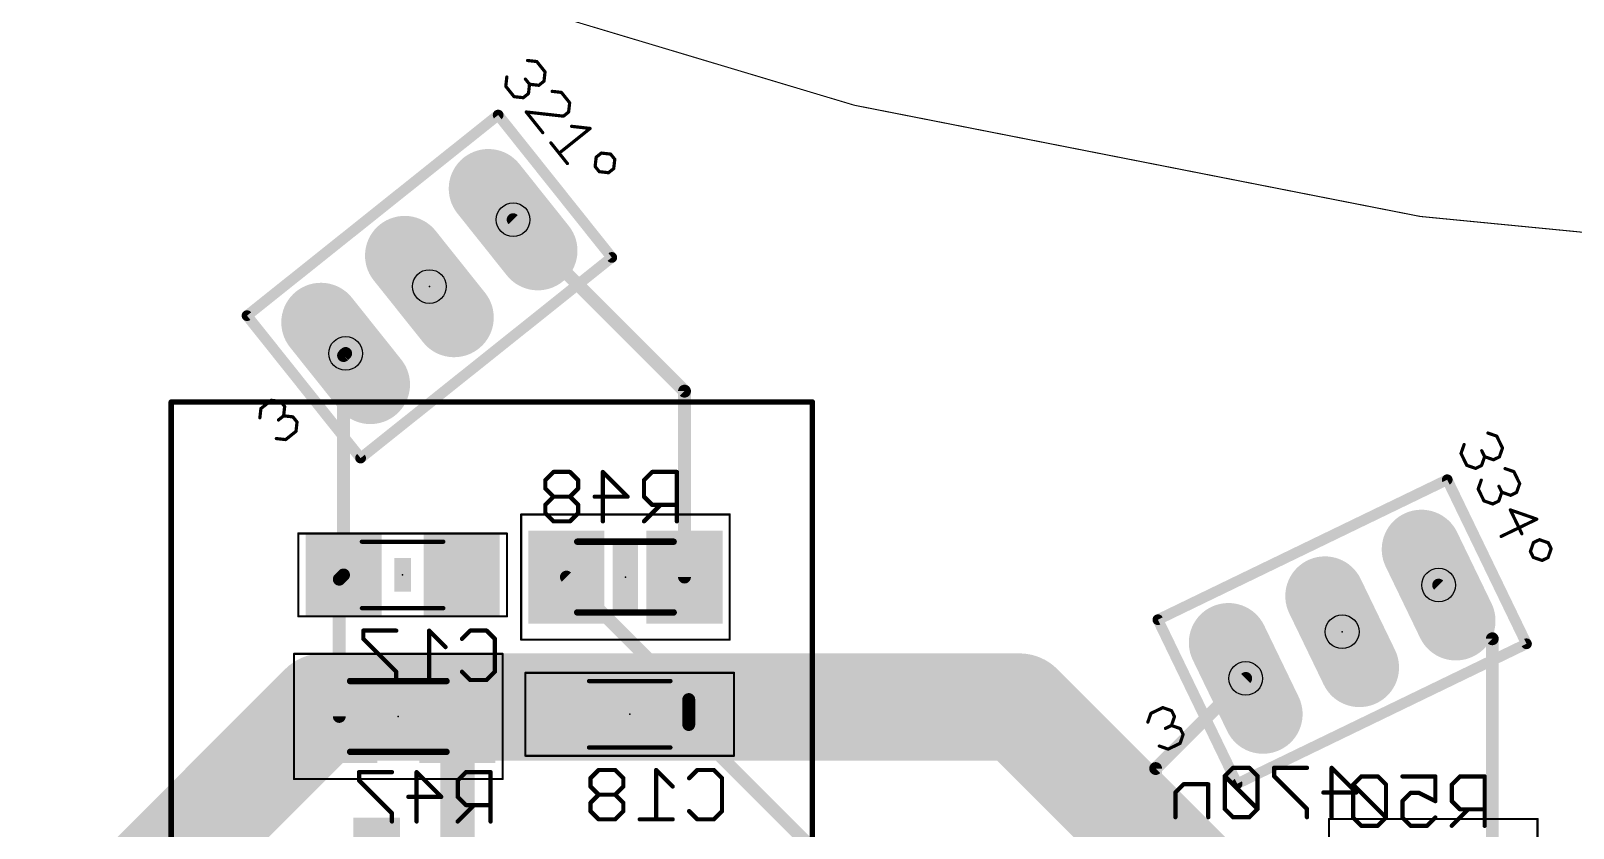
# Model space of a CAD drawing. Extents: x 4 to 288, y -28 to 191.
# Drawn here: x 83.24 to 119.81, y 142.54 to 161.44 of the extents above; entities that cross this region are included whole.
import ezdxf

# ---------------------------------------------------------------- set-up
doc = ezdxf.new("R2010")
doc.units = 0
doc.header["$MEASUREMENT"] = 0
doc.layers.get('0').update_dxf_attribs({"linetype": 'CONTINUOUS'})
for name, color, linetype in [('1', 22, 'CONTINUOUS'), ('16', 175, 'CONTINUOUS'), ('17', 82, 'CONTINUOUS'), ('18', 82, 'CONTINUOUS'), ('20', 7, 'CONTINUOUS'), ('21', 2, 'CONTINUOUS'), ('23', 7, 'CONTINUOUS'), ('24', 7, 'CONTINUOUS'), ('25', 2, 'CONTINUOUS'), ('26', 3, 'CONTINUOUS'), ('28', 253, 'CONTINUOUS'), ('29', 253, 'CONTINUOUS'), ('30', 253, 'CONTINUOUS'), ('32', 253, 'CONTINUOUS'), ('36', 253, 'CONTINUOUS'), ('40', 175, 'CONTINUOUS'), ('44', 253, 'CONTINUOUS'), ('52', 253, 'CONTINUOUS')]:
    doc.layers.add(name, color=color, linetype=linetype)

# ---------------------------------------------------------------- blocks, each defined once
blk = doc.blocks.new('LONGP100')
at = {"const_width": 1}
blk.add_lwpolyline([(-0.5, 0), (0.5, 0)], dxfattribs=at)
at = {"const_width": 0.5}
for points in [[(-0.5, 0.25, 1), (-0.5, -0.25)], [(0.5, -0.25, 1), (0.5, 0.25)]]:
    blk.add_lwpolyline(points, format="xyb", dxfattribs=at)
blk = doc.blocks.new('RECT')
blk.add_solid([(-0.5, -0.5), (0.5, -0.5), (-0.5, 0.5), (0.5, 0.5)])
blk = doc.blocks.new('SQUAREV')
blk.add_solid([(-0.5, -0.5), (0.5, -0.5), (-0.5, 0.5), (0.5, 0.5)])

msp = doc.modelspace()

# ---------------------------------------------------------------- linework, layer by layer
at = {"layer": '1', "const_width": 2.54}
for points in [[(85.725, 140.97), (90.17, 145.415)], [(90.17, 145.415), (106.68, 145.415)], [(106.68, 145.415), (113.03, 139.065)]]:
    msp.add_lwpolyline(points, dxfattribs=at)
at = {"layer": '1', "const_width": 1.27}
for points in [[(90.17, 146.05, 1), (90.17, 144.78)], [(90.619, 144.966, 1), (89.721, 145.864)], [(107.129, 145.864, 1), (106.231, 144.966)], [(106.68, 144.78, 1), (106.68, 146.05)]]:
    msp.add_lwpolyline(points, format="xyb", dxfattribs=at)
at = {"layer": '16'}
for points, const_width in [([(94.676, 156.9615), (98.7392, 152.8984)], 0.3048), ([(90.7059, 153.7922), (90.656, 153.7423)], 0.3048), ([(90.656, 153.7423), (90.656, 148.5443)], 0.3048), ([(98.7392, 152.8984), (98.7392, 148.4935)], 0.3048), ([(90.656, 148.5443), (90.5543, 148.4427)], 0.3048), ([(90.5543, 148.4427), (90.5543, 145.1915)], 0.3048), ([(95.9391, 148.4935), (98.8407, 145.5919)], 0.3048), ([(116.6186, 148.3036), (117.8908, 147.0314)], 0.3048), ([(117.8908, 147.0314), (117.8908, 141.2799)], 0.3048), ([(112.0449, 146.0926), (109.9092, 143.9568)], 0.3048), ([(93.3544, 138.6667), (93.3544, 145.1915)], 0.8128), ([(98.8407, 145.5919), (98.8407, 145.2423)], 0.3048), ([(98.8407, 145.2423), (98.8407, 144.9993)], 0.3048), ([(98.8407, 144.9993), (106.68, 137.16)], 0.3048), ([(109.9092, 143.9568), (109.9092, 141.4831)], 0.3048)]:
    msp.add_lwpolyline(points, dxfattribs=dict(at, const_width=const_width))
for points, const_width in [([(94.7299, 157.0154, 1), (94.6221, 156.9076)], 0.1524), ([(90.7598, 153.7383, 1), (90.652, 153.8461)], 0.1524), ([(90.7322, 153.7423, 1), (90.5798, 153.7423)], 0.1524), ([(90.6021, 153.7962, 1), (90.7098, 153.6884)], 0.1524), ([(98.8154, 152.8984, 1), (98.663, 152.8984)], 0.1524), ([(98.6853, 152.8445, 1), (98.793, 152.9523)], 0.1524), ([(90.6305, 148.4427, 1), (90.4781, 148.4427)], 0.1524), ([(90.5005, 148.4966, 1), (90.6082, 148.3888)], 0.1524), ([(90.5798, 148.5443, 1), (90.7322, 148.5443)], 0.1524), ([(90.7098, 148.4904, 1), (90.6021, 148.5982)], 0.1524), ([(95.993, 148.5474, 1), (95.8853, 148.4396)], 0.1524), ([(98.663, 148.4935, 1), (98.8154, 148.4935)], 0.1524), ([(116.6724, 148.3574, 1), (116.5647, 148.2497)], 0.1524), ([(117.967, 147.0314, 1), (117.8146, 147.0314)], 0.1524), ([(117.8369, 146.9775, 1), (117.9446, 147.0853)], 0.1524), ([(112.0988, 146.0387, 1), (111.9911, 146.1465)], 0.1524), ([(93.5576, 145.1915, 1), (93.1512, 145.1915)], 0.4064), ([(98.9169, 145.5919, 1), (98.7645, 145.5919)], 0.1524), ([(98.7869, 145.538, 1), (98.8946, 145.6458)], 0.1524), ([(90.4781, 145.1915, 1), (90.6305, 145.1915)], 0.1524), ([(98.9169, 145.2423, 1), (98.7645, 145.2423)], 0.1524), ([(98.7645, 145.2423, 1), (98.9169, 145.2423)], 0.1524), ([(98.7645, 144.9993, 1), (98.9169, 144.9993)], 0.1524), ([(98.8946, 145.0531, 1), (98.7869, 144.9454)], 0.1524), ([(109.9854, 143.9568, 1), (109.833, 143.9568)], 0.1524), ([(109.8553, 144.0107, 1), (109.963, 143.9029)], 0.1524)]:
    msp.add_lwpolyline(points, format="xyb", dxfattribs=dict(at, const_width=const_width))
at = {"layer": '20', "const_width": 0.0254}
for points in [[(71.1264, 186.0347, 2.9429), (202.1142, 186.0347)], [(77.0192, 168.7627, 0.2217), (196.2214, 168.7627)]]:
    msp.add_lwpolyline(points, format="xyb", dxfattribs=at)
at = {"layer": '21'}
for points, const_width in [([(94.3216, 159.4412), (88.3664, 154.6872)], 0.254), ([(94.3216, 159.4412), (97.0155, 156.0666)], 0.254), ([(97.0155, 156.0666), (91.0603, 151.3126)], 0.254), ([(88.3664, 154.6872), (91.0603, 151.3126)], 0.254), ([(86.5692, 138.6415), (86.5692, 152.6415)], 0.127), ([(86.5692, 152.6415), (101.7692, 152.6415)], 0.127), ([(88.6722, 152.2656), (88.6969, 152.4859)], 0.0762), ([(88.6969, 152.4859), (88.942, 152.6815)], 0.0762), ([(88.942, 152.6815), (89.1623, 152.6568)], 0.0762), ([(89.1623, 152.6568), (89.2601, 152.5343)], 0.0762), ([(89.2601, 152.5343), (89.2354, 152.314)], 0.0762), ([(101.7692, 152.6415), (101.7692, 138.6415)], 0.127), ([(89.2354, 152.314), (89.1129, 152.2162)], 0.0762), ([(89.2354, 152.314), (89.4557, 152.2893)], 0.0762), ([(89.4557, 152.2893), (89.5535, 152.1667)], 0.0762), ([(89.5535, 152.1667), (89.5288, 151.9464)], 0.0762), ([(89.2837, 151.7508), (89.0634, 151.7755)], 0.0762), ([(89.5288, 151.9464), (89.2837, 151.7508)], 0.0762), ([(116.8223, 150.8001), (109.9619, 147.4836)], 0.254), ([(116.8223, 150.8001), (118.7016, 146.9125)], 0.254), ([(109.9619, 147.4836), (111.8412, 143.5961)], 0.254), ([(118.7016, 146.9125), (111.8412, 143.5961)], 0.254), ([(109.7236, 145.0545), (109.7965, 145.2638)], 0.0762), ([(109.7965, 145.2638), (110.0788, 145.4003)], 0.0762), ([(110.0788, 145.4003), (110.2881, 145.3274)], 0.0762), ([(110.3564, 145.1862), (110.2835, 144.9769)], 0.0762), ([(110.2881, 145.3274), (110.3564, 145.1862)], 0.0762), ([(110.2835, 144.9769), (110.1423, 144.9086)], 0.0762), ([(110.2835, 144.9769), (110.4928, 144.904)], 0.0762), ([(110.5611, 144.7628), (110.4882, 144.5534)], 0.0762), ([(110.4928, 144.904), (110.5611, 144.7628)], 0.0762), ([(110.2059, 144.417), (109.9965, 144.4899)], 0.0762), ([(110.4882, 144.5534), (110.2059, 144.417)], 0.0762)]:
    msp.add_lwpolyline(points, dxfattribs=dict(at, const_width=const_width))
for points, const_width in [([(94.3712, 159.4808, 1), (94.272, 159.4015)], 0.127), ([(94.3612, 159.3915, 1), (94.282, 159.4908)], 0.127), ([(96.9659, 156.0269, 1), (97.0651, 156.1062)], 0.127), ([(97.0551, 156.0169, 1), (96.9759, 156.1162)], 0.127), ([(88.416, 154.7268, 1), (88.3168, 154.6476)], 0.127), ([(88.3268, 154.7368, 1), (88.406, 154.6376)], 0.127), ([(86.6009, 152.6415, 1), (86.5374, 152.6415)], 0.0635), ([(86.5692, 152.6732, 1), (86.5692, 152.6097)], 0.0635), ([(88.685, 152.5008, 1), (88.7088, 152.471)], 0.0381), ([(88.7159, 152.4838, 1), (88.678, 152.488)], 0.0381), ([(88.9441, 152.7005, 1), (88.9398, 152.6626)], 0.0381), ([(88.9538, 152.6666, 1), (88.9301, 152.6964)], 0.0381), ([(89.1772, 152.6687, 1), (89.1474, 152.6449)], 0.0381), ([(89.1602, 152.6379, 1), (89.1644, 152.6757)], 0.0381), ([(89.279, 152.5322, 1), (89.2412, 152.5364)], 0.0381), ([(89.2452, 152.5224, 1), (89.275, 152.5462)], 0.0381), ([(101.8009, 152.6415, 1), (101.7374, 152.6415)], 0.0635), ([(101.7692, 152.6097, 1), (101.7692, 152.6732)], 0.0635), ([(88.6533, 152.2677, 1), (88.6911, 152.2635)], 0.0381), ([(89.101, 152.2311, 1), (89.1247, 152.2013)], 0.0381), ([(89.2375, 152.3329, 1), (89.2332, 152.295)], 0.0381), ([(89.2164, 152.3161, 1), (89.2543, 152.3119)], 0.0381), ([(89.2473, 152.2991, 1), (89.2235, 152.3289)], 0.0381), ([(89.4706, 152.3012, 1), (89.4408, 152.2774)], 0.0381), ([(89.4536, 152.2703, 1), (89.4578, 152.3082)], 0.0381), ([(89.5724, 152.1646, 1), (89.5346, 152.1689)], 0.0381), ([(89.5386, 152.1549, 1), (89.5684, 152.1786)], 0.0381), ([(89.0656, 151.7945, 1), (89.0613, 151.7566)], 0.0381), ([(89.2719, 151.7657, 1), (89.2956, 151.7359)], 0.0381), ([(89.2816, 151.7319, 1), (89.2859, 151.7698)], 0.0381), ([(89.5098, 151.9486, 1), (89.5477, 151.9443)], 0.0381), ([(89.5407, 151.9315, 1), (89.5169, 151.9613)], 0.0381), ([(91.0207, 151.3622, 1), (91.0999, 151.263)], 0.127), ([(91.0107, 151.273, 1), (91.1099, 151.3522)], 0.127), ([(116.8795, 150.8277, 1), (116.7651, 150.7725)], 0.127), ([(116.8499, 150.7429, 1), (116.7947, 150.8573)], 0.127), ([(110.019, 147.5113, 1), (109.9047, 147.456)], 0.127), ([(109.9342, 147.5408, 1), (109.9895, 147.4265)], 0.127), ([(118.6445, 146.8849, 1), (118.7588, 146.9402)], 0.127), ([(118.7293, 146.8553, 1), (118.674, 146.9697)], 0.127), ([(109.7882, 145.281, 1), (109.8048, 145.2467)], 0.0381), ([(109.8145, 145.2576, 1), (109.7785, 145.2701)], 0.0381), ([(110.085, 145.4183, 1), (110.0725, 145.3823)], 0.0381), ([(110.0871, 145.3831, 1), (110.0705, 145.4174)], 0.0381), ([(110.3053, 145.3357, 1), (110.271, 145.3191)], 0.0381), ([(110.2819, 145.3094, 1), (110.2944, 145.3454)], 0.0381), ([(110.3744, 145.18, 1), (110.3384, 145.1925)], 0.0381), ([(110.3392, 145.178, 1), (110.3735, 145.1945)], 0.0381), ([(109.7056, 145.0607, 1), (109.7416, 145.0482)], 0.0381), ([(110.134, 144.9258, 1), (110.1506, 144.8915)], 0.0381), ([(110.2897, 144.9949, 1), (110.2772, 144.9589)], 0.0381), ([(110.2655, 144.9831, 1), (110.3015, 144.9706)], 0.0381), ([(110.2918, 144.9597, 1), (110.2752, 144.994)], 0.0381), ([(110.51, 144.9123, 1), (110.4757, 144.8957)], 0.0381), ([(110.4866, 144.886, 1), (110.4991, 144.922)], 0.0381), ([(110.5791, 144.7566, 1), (110.5431, 144.7691)], 0.0381), ([(110.0028, 144.5079, 1), (109.9902, 144.4719)], 0.0381), ([(110.1976, 144.4341, 1), (110.2142, 144.3998)], 0.0381), ([(110.1996, 144.399, 1), (110.2121, 144.435)], 0.0381), ([(110.4702, 144.5597, 1), (110.5061, 144.5472)], 0.0381), ([(110.4964, 144.5363, 1), (110.4799, 144.5706)], 0.0381), ([(110.5439, 144.7545, 1), (110.5782, 144.7711)], 0.0381), ([(111.8136, 143.6532, 1), (111.8688, 143.5389)], 0.127), ([(111.784, 143.5684, 1), (111.8984, 143.6237)], 0.127)]:
    msp.add_lwpolyline(points, format="xyb", dxfattribs=dict(at, const_width=const_width))
at = {"layer": '23'}
for p in [(92.691, 155.3769), (114.3317, 147.1981)]:
    msp.add_point(p, dxfattribs=at)
at = {"layer": '24'}
for p in [(92.056, 148.5443), (97.3392, 148.4935), (91.9544, 145.1915), (97.4408, 145.2423)]:
    msp.add_point(p, dxfattribs=at)
at = {"layer": '25', "const_width": 0.0381}
for points in [[(95.0191, 160.7521, 1), (95.0149, 160.7142)], [(95.2522, 160.7203, 1), (95.2224, 160.6965)], [(95.2352, 160.6895, 1), (95.2394, 160.7274)], [(94.5171, 160.1335, 1), (94.4873, 160.1097)], [(94.5458, 160.3398, 1), (94.508, 160.344)], [(94.9824, 160.3044, 1), (94.9527, 160.2806)], [(95.0675, 160.1889, 1), (95.0632, 160.151)], [(95.0843, 160.1679, 1), (95.0464, 160.1721)], [(95.0505, 160.1581, 1), (95.0802, 160.1819)], [(95.2738, 160.1602, 1), (95.2976, 160.1304)], [(95.2836, 160.1263, 1), (95.2878, 160.1642)], [(95.3893, 160.2452, 1), (95.4271, 160.2409)], [(95.4201, 160.2282, 1), (95.3963, 160.258)], [(95.4518, 160.4613, 1), (95.414, 160.4655)], [(95.418, 160.4515, 1), (95.4478, 160.4753)], [(94.4833, 160.1237, 1), (94.5211, 160.1195)], [(94.6999, 159.8955, 1), (94.6957, 159.8576)], [(94.6829, 159.8647, 1), (94.7127, 159.8885)], [(94.9062, 159.8667, 1), (94.93, 159.837)], [(94.916, 159.8329, 1), (94.9203, 159.8708)], [(95.0217, 159.9518, 1), (95.0596, 159.9475)], [(95.0525, 159.9348, 1), (95.0288, 159.9645)], [(95.6028, 160.0209, 1), (95.5985, 159.9831)], [(95.8358, 159.9892, 1), (95.8061, 159.9654)], [(95.8188, 159.9584, 1), (95.8231, 159.9962)], [(95.0029, 159.5249, 1), (94.9732, 159.5011)], [(94.9902, 159.5319, 1), (94.9859, 159.4941)], [(95.8574, 159.429, 1), (95.8812, 159.3992)], [(95.8672, 159.3952, 1), (95.8715, 159.4331)], [(95.9729, 159.5141, 1), (96.0108, 159.5098)], [(96.0037, 159.4971, 1), (95.98, 159.5268)], [(96.0355, 159.7301, 1), (95.9976, 159.7344)], [(96.0017, 159.7204, 1), (96.0314, 159.7441)], [(96.0639, 159.192, 1), (96.0596, 159.1541)], [(96.5143, 159.1088, 1), (96.4905, 159.1385)], [(96.5003, 159.1047, 1), (96.5045, 159.1426)], [(95.3644, 159.011, 1), (95.3942, 159.0348)], [(95.5866, 158.7937, 1), (95.5568, 158.77)], [(95.7554, 158.5517, 1), (95.7792, 158.5219)], [(96.6335, 158.4568, 1), (96.6573, 158.4271)], [(96.6643, 158.4398, 1), (96.6265, 158.4441)], [(96.7701, 158.5587, 1), (96.7658, 158.5208)], [(96.7798, 158.5249, 1), (96.756, 158.5546)], [(97.0031, 158.5269, 1), (96.9734, 158.5032)], [(96.9861, 158.4961, 1), (96.9904, 158.534)], [(97.105, 158.3904, 1), (97.0671, 158.3946)], [(97.0712, 158.3806, 1), (97.1009, 158.4044)], [(95.948, 158.2799, 1), (95.9778, 158.3037)], [(96.6356, 158.2335, 1), (96.6058, 158.2097)], [(96.6018, 158.2238, 1), (96.6396, 158.2195)], [(96.7206, 158.118, 1), (96.7164, 158.0802)], [(96.7036, 158.0872, 1), (96.7334, 158.111)], [(96.9269, 158.0893, 1), (96.9507, 158.0595)], [(96.9367, 158.0555, 1), (96.9409, 158.0933)], [(97.0424, 158.1743, 1), (97.0803, 158.1701)], [(97.0732, 158.1573, 1), (97.0495, 158.1871)], [(117.7929, 151.9239, 1), (117.7804, 151.8879)], [(118.0132, 151.8413, 1), (117.9789, 151.8247)], [(117.9898, 151.815, 1), (118.0023, 151.851)], [(117.1663, 151.4319, 1), (117.132, 151.4153)], [(117.1312, 151.4299, 1), (117.1672, 151.4173)], [(117.2401, 151.6267, 1), (117.2041, 151.6392)], [(117.658, 151.4954, 1), (117.6237, 151.4789)], [(117.7153, 151.364, 1), (117.7028, 151.328)], [(117.727, 151.3398, 1), (117.6911, 151.3523)], [(118.1505, 151.5444, 1), (118.1145, 151.557)], [(118.1153, 151.5424, 1), (118.1496, 151.559)], [(117.2919, 151.1593, 1), (117.2794, 151.1233)], [(117.2685, 151.133, 1), (117.3028, 151.1496)], [(117.4867, 151.0856, 1), (117.5033, 151.0513)], [(117.4887, 151.0504, 1), (117.5013, 151.0864)], [(117.6182, 151.1429, 1), (117.6541, 151.1304)], [(117.6444, 151.1195, 1), (117.6279, 151.1538)], [(117.6919, 151.3377, 1), (117.7262, 151.3543)], [(117.9101, 151.2903, 1), (117.9267, 151.256)], [(117.9122, 151.2551, 1), (117.9247, 151.2911)], [(118.0416, 151.3476, 1), (118.0776, 151.3351)], [(118.0679, 151.3242, 1), (118.0513, 151.3585)], [(118.2001, 151.0816, 1), (118.1876, 151.0456)], [(118.4203, 150.999, 1), (118.386, 150.9824)], [(118.3969, 150.9727, 1), (118.4095, 151.0087)], [(117.6472, 150.7844, 1), (117.6113, 150.797)], [(118.0651, 150.6532, 1), (118.0308, 150.6366)], [(118.5576, 150.7022, 1), (118.5217, 150.7147)], [(118.5225, 150.7002, 1), (118.5568, 150.7167)], [(117.5735, 150.5896, 1), (117.5392, 150.5731)], [(117.5384, 150.5876, 1), (117.5743, 150.5751)], [(117.6991, 150.3171, 1), (117.6865, 150.2811)], [(117.6757, 150.2908, 1), (117.71, 150.3074)], [(118.0253, 150.3006, 1), (118.0613, 150.2881)], [(118.0516, 150.2772, 1), (118.035, 150.3115)], [(118.1225, 150.5217, 1), (118.11, 150.4858)], [(118.1342, 150.4975, 1), (118.0982, 150.51)], [(118.0991, 150.4955, 1), (118.1334, 150.512)], [(118.3173, 150.448, 1), (118.3339, 150.4137)], [(118.3193, 150.4129, 1), (118.3319, 150.4488)], [(118.4487, 150.5053, 1), (118.4847, 150.4928)], [(118.475, 150.4819, 1), (118.4584, 150.5162)], [(117.8939, 150.2433, 1), (117.9105, 150.209)], [(117.8959, 150.2082, 1), (117.9084, 150.2441)], [(118.325, 150.1029, 1), (118.3124, 150.0669)], [(118.3359, 150.0932, 1), (118.3015, 150.0766)], [(118.9551, 149.849, 1), (118.9385, 149.8833)], [(118.9405, 149.8482, 1), (118.9531, 149.8842)], [(118.0917, 149.4739, 1), (118.1083, 149.4396)], [(118.5745, 149.5121, 1), (118.6088, 149.5286)], [(118.8587, 149.328, 1), (118.8753, 149.2937)], [(118.885, 149.3046, 1), (118.849, 149.3171)], [(119.0144, 149.3971, 1), (119.0019, 149.3611)], [(119.0164, 149.3619, 1), (118.9999, 149.3963)], [(119.2347, 149.3145, 1), (119.2004, 149.2979)], [(119.2113, 149.2882, 1), (119.2238, 149.3242)], [(119.3037, 149.1588, 1), (119.2678, 149.1713)], [(119.2686, 149.1568, 1), (119.3029, 149.1733)], [(118.8112, 149.1098, 1), (118.7769, 149.0932)], [(118.7761, 149.1078, 1), (118.8121, 149.0952)], [(118.8686, 148.9783, 1), (118.8561, 148.9424)], [(118.8452, 148.9521, 1), (118.8795, 148.9687)], [(119.0634, 148.9046, 1), (119.08, 148.8703)], [(119.0654, 148.8695, 1), (119.078, 148.9054)], [(119.1948, 148.9619, 1), (119.2308, 148.9494)], [(119.2211, 148.9385, 1), (119.2045, 148.9728)]]:
    msp.add_lwpolyline(points, format="xyb", dxfattribs=at)
at = {"layer": '25', "const_width": 0.0762}
for points in [[(95.017, 160.7331), (95.2373, 160.7084)], [(95.2373, 160.7084), (95.4329, 160.4634)], [(94.5022, 160.1216), (94.5269, 160.3419)], [(94.6978, 159.8766), (94.5022, 160.1216)], [(95.0654, 160.17), (94.9676, 160.2925)], [(95.0654, 160.17), (95.0406, 159.9497)], [(95.2857, 160.1453), (95.0654, 160.17)], [(95.4082, 160.2431), (95.2857, 160.1453)], [(95.4329, 160.4634), (95.4082, 160.2431)], [(94.9181, 159.8519), (94.6978, 159.8766)], [(95.0406, 159.9497), (94.9181, 159.8519)], [(95.821, 159.9773), (95.6006, 160.002)], [(96.0166, 159.7323), (95.821, 159.9773)], [(95.3793, 159.0229), (94.9881, 159.513)], [(94.9881, 159.513), (95.8693, 159.4141)], [(95.8693, 159.4141), (95.9918, 159.5119)], [(95.9918, 159.5119), (96.0166, 159.7323)], [(96.5024, 159.1236), (95.7673, 158.5368)], [(96.0618, 159.1731), (96.5024, 159.1236)], [(95.5717, 158.7819), (95.9629, 158.2918)], [(96.6207, 158.2216), (96.6454, 158.4419)], [(96.6454, 158.4419), (96.7679, 158.5397)], [(96.7679, 158.5397), (96.9883, 158.515)], [(96.9883, 158.515), (97.0861, 158.3925)], [(97.0861, 158.3925), (97.0613, 158.1722)], [(96.7185, 158.0991), (96.6207, 158.2216)], [(96.9388, 158.0744), (96.7185, 158.0991)], [(97.0613, 158.1722), (96.9388, 158.0744)], [(117.7867, 151.9059), (117.996, 151.833)], [(117.996, 151.833), (118.1325, 151.5507)], [(117.1492, 151.4236), (117.2221, 151.633)], [(117.2856, 151.1413), (117.1492, 151.4236)], [(117.7091, 151.346), (117.6362, 151.1366)], [(117.7091, 151.346), (117.6408, 151.4872)], [(117.9184, 151.2731), (117.7091, 151.346)], [(118.1325, 151.5507), (118.0596, 151.3413)], [(117.495, 151.0684), (117.2856, 151.1413)], [(117.6362, 151.1366), (117.495, 151.0684)], [(118.0596, 151.3413), (117.9184, 151.2731)], [(118.1938, 151.0636), (118.4032, 150.9907)], [(118.4032, 150.9907), (118.5396, 150.7084)], [(117.5563, 150.5813), (117.6293, 150.7907)], [(118.1162, 150.5038), (118.048, 150.6449)], [(118.5396, 150.7084), (118.4667, 150.4991)], [(117.6928, 150.2991), (117.5563, 150.5813)], [(117.9022, 150.2262), (117.6928, 150.2991)], [(118.0433, 150.2944), (117.9022, 150.2262)], [(118.1162, 150.5038), (118.0433, 150.2944)], [(118.3256, 150.4308), (118.1162, 150.5038)], [(118.4667, 150.4991), (118.3256, 150.4308)], [(118.9468, 149.8662), (118.3187, 150.0849)], [(118.3187, 150.0849), (118.5916, 149.5203)], [(118.1, 149.4568), (118.9468, 149.8662)], [(118.7941, 149.1015), (118.867, 149.3109)], [(118.867, 149.3109), (119.0081, 149.3791)], [(119.0081, 149.3791), (119.2175, 149.3062)], [(119.2857, 149.1651), (119.2128, 148.9557)], [(119.2175, 149.3062), (119.2857, 149.1651)], [(118.8623, 148.9604), (118.7941, 149.1015)], [(119.0717, 148.8875), (118.8623, 148.9604)], [(119.2128, 148.9557), (119.0717, 148.8875)]]:
    msp.add_lwpolyline(points, dxfattribs=at)
at = {"layer": '26', "const_width": 0.1016}
for points in [[(95.6349, 150.9837), (95.44, 150.7888)], [(96.0247, 150.9837), (95.6349, 150.9837)], [(96.2196, 150.7888), (96.0247, 150.9837)], [(96.8043, 149.8143), (96.8043, 150.9837)], [(96.8043, 150.9837), (97.389, 150.399)], [(97.9737, 150.9837), (97.7788, 150.7888)], [(98.5584, 150.9837), (97.9737, 150.9837)], [(98.5584, 149.8143), (98.5584, 150.9837)], [(95.44, 150.7888), (95.44, 150.5939)], [(96.2196, 150.5939), (96.2196, 150.7888)], [(97.7788, 150.7888), (97.7788, 150.399)], [(95.44, 150.5939), (95.6349, 150.399)], [(95.6349, 150.399), (95.44, 150.2041)], [(96.0247, 150.399), (95.6349, 150.399)], [(96.0247, 150.399), (96.2196, 150.5939)], [(96.2196, 150.2041), (96.0247, 150.399)], [(97.389, 150.399), (96.6094, 150.399)], [(97.7788, 150.399), (97.9737, 150.2041)], [(95.44, 150.2041), (95.44, 150.0092)], [(95.44, 150.0092), (95.6349, 149.8143)], [(96.0247, 149.8143), (96.2196, 150.0092)], [(96.2196, 150.0092), (96.2196, 150.2041)], [(98.1686, 150.2041), (97.7788, 149.8143)], [(97.9737, 150.2041), (98.5584, 150.2041)], [(95.6349, 149.8143), (96.0247, 149.8143)], [(91.9046, 147.2245), (91.125, 147.2245)], [(91.125, 147.2245), (91.125, 147.0296)], [(91.125, 147.0296), (91.9046, 146.25)], [(93.074, 146.8347), (92.6842, 147.2245)], [(92.6842, 147.2245), (92.6842, 146.0551)], [(93.4638, 147.0296), (93.6587, 147.2245)], [(93.6587, 147.2245), (94.0485, 147.2245)], [(94.0485, 147.2245), (94.2433, 147.0296)], [(94.2433, 147.0296), (94.2433, 146.25)], [(91.9046, 146.25), (91.9046, 146.0551)], [(93.6587, 146.0551), (93.4638, 146.25)], [(94.2433, 146.25), (94.0485, 146.0551)], [(93.074, 146.0551), (92.2944, 146.0551)], [(94.0485, 146.0551), (93.6587, 146.0551)], [(91.803, 143.8717), (91.0234, 143.8717)], [(91.0234, 143.8717), (91.0234, 143.6768)], [(91.0234, 143.6768), (91.803, 142.8972)], [(92.3877, 142.7023), (92.3877, 143.8717)], [(92.3877, 143.8717), (92.9724, 143.287)], [(93.5571, 143.8717), (93.3621, 143.6768)], [(93.3621, 143.6768), (93.3621, 143.287)], [(94.1417, 143.8717), (93.5571, 143.8717)], [(94.1417, 142.7023), (94.1417, 143.8717)], [(96.7047, 143.9225), (96.5098, 143.7276)], [(96.5098, 143.7276), (96.5098, 143.5327)], [(97.0945, 143.9225), (96.7047, 143.9225)], [(97.2894, 143.7276), (97.0945, 143.9225)], [(97.2894, 143.5327), (97.2894, 143.7276)], [(98.4588, 143.5327), (98.069, 143.9225)], [(98.069, 143.9225), (98.069, 142.7531)], [(98.8486, 143.7276), (99.0435, 143.9225)], [(99.0435, 143.9225), (99.4333, 143.9225)], [(99.4333, 143.9225), (99.6281, 143.7276)], [(99.6281, 143.7276), (99.6281, 142.948)], [(114.7865, 143.7701), (114.5916, 143.5752)], [(115.1763, 143.7701), (114.7865, 143.7701)], [(115.3712, 143.5752), (115.1763, 143.7701)], [(115.761, 143.7701), (116.5406, 143.7701)], [(116.5406, 143.7701), (116.5406, 143.1854)], [(117.1253, 143.7701), (116.9304, 143.5752)], [(117.71, 143.7701), (117.1253, 143.7701)], [(117.71, 142.6007), (117.71, 143.7701)], [(92.9724, 143.287), (92.1928, 143.287)], [(93.3621, 143.287), (93.5571, 143.0921)], [(96.5098, 143.5327), (96.7047, 143.3378)], [(96.7047, 143.3378), (96.5098, 143.1429)], [(97.0945, 143.3378), (96.7047, 143.3378)], [(97.0945, 143.3378), (97.2894, 143.5327)], [(97.2894, 143.1429), (97.0945, 143.3378)], [(114.5916, 143.5752), (114.5916, 142.7956)], [(115.3712, 142.7956), (114.5916, 143.5752)], [(115.3712, 142.7956), (115.3712, 143.5752)], [(115.9559, 143.3803), (115.761, 143.1854)], [(116.1508, 143.3803), (115.9559, 143.3803)], [(116.5406, 143.1854), (116.1508, 143.3803)], [(116.9304, 143.5752), (116.9304, 143.1854)], [(93.752, 143.0921), (93.3621, 142.7023)], [(93.5571, 143.0921), (94.1417, 143.0921)], [(96.5098, 143.1429), (96.5098, 142.948)], [(96.5098, 142.948), (96.7047, 142.7531)], [(97.0945, 142.7531), (97.2894, 142.948)], [(97.2894, 142.948), (97.2894, 143.1429)], [(99.0435, 142.7531), (98.8486, 142.948)], [(99.6281, 142.948), (99.4333, 142.7531)], [(115.761, 143.1854), (115.761, 142.7956)], [(116.9304, 143.1854), (117.1253, 142.9905)], [(117.3202, 142.9905), (116.9304, 142.6007)], [(117.1253, 142.9905), (117.71, 142.9905)], [(91.803, 142.8972), (91.803, 142.7023)], [(96.7047, 142.7531), (97.0945, 142.7531)], [(98.4588, 142.7531), (97.6792, 142.7531)], [(99.4333, 142.7531), (99.0435, 142.7531)], [(114.5916, 142.7956), (114.7865, 142.6007)], [(114.7865, 142.6007), (115.1763, 142.6007)], [(115.1763, 142.6007), (115.3712, 142.7956)], [(115.761, 142.7956), (115.9559, 142.6007)], [(115.9559, 142.6007), (116.3457, 142.6007)], [(116.3457, 142.6007), (116.5406, 142.7956)]]:
    msp.add_lwpolyline(points, dxfattribs=at)
at = {"layer": '26', "const_width": 0.0508}
for points in [[(95.6349, 151.0091, 1), (95.6349, 150.9583)], [(95.6528, 150.9657, 1), (95.6169, 151.0016)], [(96.0426, 151.0016, 1), (96.0067, 150.9657)], [(96.0247, 150.9583, 1), (96.0247, 151.0091)], [(96.8297, 150.9837, 1), (96.7789, 150.9837)], [(96.8222, 151.0016, 1), (96.7863, 150.9657)], [(97.9737, 151.0091, 1), (97.9737, 150.9583)], [(97.9916, 150.9657, 1), (97.9557, 151.0016)], [(98.5838, 150.9837, 1), (98.5329, 150.9837)], [(98.5584, 150.9583, 1), (98.5584, 151.0091)], [(95.4654, 150.7888, 1), (95.4146, 150.7888)], [(95.422, 150.8067, 1), (95.4579, 150.7708)], [(96.245, 150.7888, 1), (96.1942, 150.7888)], [(96.2016, 150.7708, 1), (96.2375, 150.8067)], [(97.8042, 150.7888, 1), (97.7534, 150.7888)], [(97.7608, 150.8067, 1), (97.7967, 150.7708)], [(95.4579, 150.6118, 1), (95.422, 150.5759)], [(95.4146, 150.5939, 1), (95.4654, 150.5939)], [(95.6349, 150.4244, 1), (95.6349, 150.3736)], [(95.6528, 150.381, 1), (95.6169, 150.4169)], [(95.6169, 150.381, 1), (95.6528, 150.4169)], [(96.0426, 150.4169, 1), (96.0067, 150.381)], [(96.0067, 150.4169, 1), (96.0426, 150.381)], [(96.0247, 150.3736, 1), (96.0247, 150.4244)], [(96.1942, 150.5939, 1), (96.245, 150.5939)], [(96.2375, 150.5759, 1), (96.2016, 150.6118)], [(96.6094, 150.4244, 1), (96.6094, 150.3736)], [(97.371, 150.381, 1), (97.4069, 150.4169)], [(97.389, 150.3736, 1), (97.389, 150.4244)], [(97.7967, 150.4169, 1), (97.7608, 150.381)], [(97.7534, 150.399, 1), (97.8042, 150.399)], [(95.4654, 150.2041, 1), (95.4146, 150.2041)], [(95.422, 150.222, 1), (95.4579, 150.1861)], [(95.4579, 150.0271, 1), (95.422, 149.9912)], [(95.4146, 150.0092, 1), (95.4654, 150.0092)], [(96.245, 150.2041, 1), (96.1942, 150.2041)], [(96.1942, 150.0092, 1), (96.245, 150.0092)], [(96.2016, 150.1861, 1), (96.2375, 150.222)], [(96.2375, 149.9912, 1), (96.2016, 150.0271)], [(97.9737, 150.2295, 1), (97.9737, 150.1787)], [(97.9557, 150.1861, 1), (97.9916, 150.222)], [(98.1865, 150.1861, 1), (98.1506, 150.222)], [(98.5584, 150.1787, 1), (98.5584, 150.2295)], [(95.6349, 149.8397, 1), (95.6349, 149.7889)], [(95.6169, 149.7963, 1), (95.6528, 149.8322)], [(96.0067, 149.8322, 1), (96.0426, 149.7963)], [(96.0247, 149.7889, 1), (96.0247, 149.8397)], [(96.7789, 149.8143, 1), (96.8297, 149.8143)], [(97.7608, 149.8322, 1), (97.7967, 149.7963)], [(98.5329, 149.8143, 1), (98.5838, 149.8143)], [(91.125, 147.2499, 1), (91.125, 147.1991)], [(91.1504, 147.2245, 1), (91.0996, 147.2245)], [(91.1429, 147.0475, 1), (91.107, 147.0116)], [(91.0996, 147.0296, 1), (91.1504, 147.0296)], [(91.9046, 147.1991, 1), (91.9046, 147.2499)], [(92.7096, 147.2245, 1), (92.6588, 147.2245)], [(92.7021, 147.2424, 1), (92.6662, 147.2065)], [(93.4458, 147.0475, 1), (93.4817, 147.0116)], [(93.6587, 147.2499, 1), (93.6587, 147.1991)], [(93.6766, 147.2065, 1), (93.6407, 147.2424)], [(94.0664, 147.2424, 1), (94.0305, 147.2065)], [(94.0485, 147.1991, 1), (94.0485, 147.2499)], [(94.2687, 147.0296, 1), (94.2179, 147.0296)], [(94.2254, 147.0116, 1), (94.2613, 147.0475)], [(93.056, 146.8167, 1), (93.0919, 146.8526)], [(91.93, 146.25, 1), (91.8792, 146.25)], [(91.8866, 146.232, 1), (91.9225, 146.2679)], [(93.4817, 146.2679, 1), (93.4458, 146.232)], [(94.2179, 146.25, 1), (94.2687, 146.25)], [(94.2613, 146.232, 1), (94.2254, 146.2679)], [(91.8792, 146.0551, 1), (91.93, 146.0551)], [(92.2944, 146.0805, 1), (92.2944, 146.0297)], [(92.6588, 146.0551, 1), (92.7096, 146.0551)], [(93.074, 146.0297, 1), (93.074, 146.0805)], [(93.6587, 146.0805, 1), (93.6587, 146.0297)], [(93.6407, 146.0371, 1), (93.6766, 146.073)], [(94.0305, 146.073, 1), (94.0664, 146.0371)], [(94.0485, 146.0297, 1), (94.0485, 146.0805)], [(91.0234, 143.8971, 1), (91.0234, 143.8463)], [(91.0488, 143.8717, 1), (90.998, 143.8717)], [(91.0413, 143.6947, 1), (91.0054, 143.6588)], [(90.998, 143.6768, 1), (91.0488, 143.6768)], [(91.803, 143.8463, 1), (91.803, 143.8971)], [(92.4131, 143.8717, 1), (92.3623, 143.8717)], [(92.4056, 143.8896, 1), (92.3697, 143.8537)], [(93.3876, 143.6768, 1), (93.3367, 143.6768)], [(93.3442, 143.6947, 1), (93.3801, 143.6588)], [(93.5571, 143.8971, 1), (93.5571, 143.8463)], [(93.575, 143.8537, 1), (93.5391, 143.8896)], [(94.1671, 143.8717, 1), (94.1163, 143.8717)], [(94.1417, 143.8463, 1), (94.1417, 143.8971)], [(96.5352, 143.7276, 1), (96.4844, 143.7276)], [(96.4918, 143.7455, 1), (96.5277, 143.7096)], [(96.7047, 143.9479, 1), (96.7047, 143.8971)], [(96.7226, 143.9045, 1), (96.6867, 143.9404)], [(97.1124, 143.9404, 1), (97.0765, 143.9045)], [(97.0945, 143.8971, 1), (97.0945, 143.9479)], [(97.3148, 143.7276, 1), (97.264, 143.7276)], [(97.2714, 143.7096, 1), (97.3073, 143.7455)], [(98.0944, 143.9225, 1), (98.0436, 143.9225)], [(98.0869, 143.9404, 1), (98.051, 143.9045)], [(98.8306, 143.7455, 1), (98.8665, 143.7096)], [(99.0435, 143.9479, 1), (99.0435, 143.8971)], [(99.0614, 143.9045, 1), (99.0255, 143.9404)], [(99.4512, 143.9404, 1), (99.4153, 143.9045)], [(99.4333, 143.8971, 1), (99.4333, 143.9479)], [(99.6535, 143.7276, 1), (99.6027, 143.7276)], [(99.6102, 143.7096, 1), (99.6461, 143.7455)], [(114.7865, 143.7955, 1), (114.7865, 143.7447)], [(114.8044, 143.7521, 1), (114.7685, 143.788)], [(115.1942, 143.788, 1), (115.1583, 143.7521)], [(115.1763, 143.7447, 1), (115.1763, 143.7955)], [(115.761, 143.7955, 1), (115.761, 143.7447)], [(116.566, 143.7701, 1), (116.5152, 143.7701)], [(116.5406, 143.7447, 1), (116.5406, 143.7955)], [(117.1253, 143.7955, 1), (117.1253, 143.7447)], [(117.1432, 143.7521, 1), (117.1073, 143.788)], [(117.7354, 143.7701, 1), (117.6846, 143.7701)], [(117.71, 143.7447, 1), (117.71, 143.7955)], [(92.1928, 143.3124, 1), (92.1928, 143.2616)], [(92.9724, 143.2616, 1), (92.9724, 143.3124)], [(93.3801, 143.3049, 1), (93.3442, 143.269)], [(96.5277, 143.5506, 1), (96.4918, 143.5147)], [(96.4844, 143.5327, 1), (96.5352, 143.5327)], [(96.7047, 143.3632, 1), (96.7047, 143.3124)], [(96.7226, 143.3198, 1), (96.6867, 143.3557)], [(96.6867, 143.3198, 1), (96.7226, 143.3557)], [(97.1124, 143.3557, 1), (97.0765, 143.3198)], [(97.0765, 143.3557, 1), (97.1124, 143.3198)], [(97.0945, 143.3124, 1), (97.0945, 143.3632)], [(97.264, 143.5327, 1), (97.3148, 143.5327)], [(97.3073, 143.5147, 1), (97.2714, 143.5506)], [(98.4408, 143.5147, 1), (98.4767, 143.5506)], [(114.617, 143.5752, 1), (114.5662, 143.5752)], [(114.6095, 143.5931, 1), (114.5736, 143.5572)], [(114.5736, 143.5931, 1), (114.6095, 143.5572)], [(115.3966, 143.5752, 1), (115.3458, 143.5752)], [(115.3532, 143.5572, 1), (115.3891, 143.5931)], [(115.9559, 143.4057, 1), (115.9559, 143.3549)], [(115.9738, 143.3623, 1), (115.9379, 143.3982)], [(116.1621, 143.403, 1), (116.1394, 143.3576)], [(116.1508, 143.3549, 1), (116.1508, 143.4057)], [(116.9558, 143.5752, 1), (116.905, 143.5752)], [(116.9124, 143.5931, 1), (116.9483, 143.5572)], [(92.9544, 143.269, 1), (92.9903, 143.3049)], [(93.3367, 143.287, 1), (93.3876, 143.287)], [(93.5571, 143.1175, 1), (93.5571, 143.0667)], [(93.5391, 143.0741, 1), (93.575, 143.11)], [(93.7699, 143.0741, 1), (93.734, 143.11)], [(94.1417, 143.0667, 1), (94.1417, 143.1175)], [(96.5352, 143.1429, 1), (96.4844, 143.1429)], [(96.4918, 143.1608, 1), (96.5277, 143.1249)], [(96.5277, 142.9659, 1), (96.4918, 142.93)], [(96.4844, 142.948, 1), (96.5352, 142.948)], [(97.3148, 143.1429, 1), (97.264, 143.1429)], [(97.264, 142.948, 1), (97.3148, 142.948)], [(97.2714, 143.1249, 1), (97.3073, 143.1608)], [(97.3073, 142.93, 1), (97.2714, 142.9659)], [(98.8665, 142.9659, 1), (98.8306, 142.93)], [(99.6027, 142.948, 1), (99.6535, 142.948)], [(99.6461, 142.93, 1), (99.6102, 142.9659)], [(115.7864, 143.1854, 1), (115.7356, 143.1854)], [(115.743, 143.2033, 1), (115.7789, 143.1674)], [(116.5152, 143.1854, 1), (116.566, 143.1854)], [(116.5292, 143.1627, 1), (116.5519, 143.2081)], [(116.9483, 143.2033, 1), (116.9124, 143.1674)], [(116.905, 143.1854, 1), (116.9558, 143.1854)], [(117.1253, 143.0159, 1), (117.1253, 142.9651)], [(117.1073, 142.9725, 1), (117.1432, 143.0084)], [(117.3381, 142.9725, 1), (117.3022, 143.0084)], [(117.71, 142.9651, 1), (117.71, 143.0159)], [(91.8284, 142.8972, 1), (91.7776, 142.8972)], [(91.7776, 142.7023, 1), (91.8284, 142.7023)], [(91.785, 142.8792, 1), (91.8209, 142.9151)], [(92.3623, 142.7023, 1), (92.4131, 142.7023)], [(93.3442, 142.7202, 1), (93.3801, 142.6843)], [(94.1163, 142.7023, 1), (94.1671, 142.7023)], [(96.7047, 142.7785, 1), (96.7047, 142.7277)], [(96.6867, 142.7351, 1), (96.7226, 142.771)], [(97.0765, 142.771, 1), (97.1124, 142.7351)], [(97.0945, 142.7277, 1), (97.0945, 142.7785)], [(97.6792, 142.7785, 1), (97.6792, 142.7277)], [(98.0436, 142.7531, 1), (98.0944, 142.7531)], [(98.4588, 142.7277, 1), (98.4588, 142.7785)], [(99.0435, 142.7785, 1), (99.0435, 142.7277)], [(99.0255, 142.7351, 1), (99.0614, 142.771)], [(99.4153, 142.771, 1), (99.4512, 142.7351)], [(99.4333, 142.7277, 1), (99.4333, 142.7785)], [(114.6095, 142.8135, 1), (114.5736, 142.7776)], [(114.5662, 142.7956, 1), (114.617, 142.7956)], [(114.7865, 142.6261, 1), (114.7865, 142.5753)], [(114.7685, 142.5827, 1), (114.8044, 142.6186)], [(115.1583, 142.6186, 1), (115.1942, 142.5827)], [(115.1763, 142.5753, 1), (115.1763, 142.6261)], [(115.3458, 142.7956, 1), (115.3966, 142.7956)], [(115.3891, 142.7776, 1), (115.3532, 142.8135)], [(115.3532, 142.7776, 1), (115.3891, 142.8135)], [(115.7789, 142.8135, 1), (115.743, 142.7776)], [(115.7356, 142.7956, 1), (115.7864, 142.7956)], [(115.9559, 142.6261, 1), (115.9559, 142.5753)], [(115.9379, 142.5827, 1), (115.9738, 142.6186)], [(116.3277, 142.6186, 1), (116.3636, 142.5827)], [(116.3457, 142.5753, 1), (116.3457, 142.6261)], [(116.5585, 142.7776, 1), (116.5226, 142.8135)], [(116.9124, 142.6186, 1), (116.9483, 142.5827)], [(117.6846, 142.6007, 1), (117.7354, 142.6007)]]:
    msp.add_lwpolyline(points, format="xyb", dxfattribs=at)
at = {"layer": '28', "const_width": 0.1016}
for points in [[(111.7425, 143.9733), (111.5476, 143.7784)], [(111.5476, 143.7784), (111.5476, 142.9988)], [(112.3272, 142.9988), (111.5476, 143.7784)], [(112.1323, 143.9733), (111.7425, 143.9733)], [(112.3272, 143.7784), (112.1323, 143.9733)], [(112.3272, 142.9988), (112.3272, 143.7784)], [(113.4965, 143.9733), (112.717, 143.9733)], [(112.717, 143.9733), (112.717, 143.7784)], [(112.717, 143.7784), (113.4965, 142.9988)], [(114.0813, 142.8039), (114.0813, 143.9733)], [(114.0813, 143.9733), (114.6659, 143.3886)], [(110.5731, 143.5835), (110.3782, 143.3886)], [(110.3782, 143.3886), (110.3782, 142.8039)], [(111.1578, 143.5835), (110.5731, 143.5835)], [(111.1578, 142.8039), (111.1578, 143.5835)], [(114.6659, 143.3886), (113.8864, 143.3886)], [(111.5476, 142.9988), (111.7425, 142.8039)], [(112.1323, 142.8039), (112.3272, 142.9988)], [(113.4965, 142.9988), (113.4965, 142.8039)], [(111.7425, 142.8039), (112.1323, 142.8039)]]:
    msp.add_lwpolyline(points, dxfattribs=at)
at = {"layer": '28', "const_width": 0.0508}
for points in [[(111.573, 143.7784, 1), (111.5222, 143.7784)], [(111.5655, 143.7963, 1), (111.5296, 143.7604)], [(111.5296, 143.7963, 1), (111.5655, 143.7604)], [(111.7425, 143.9987, 1), (111.7425, 143.9479)], [(111.7604, 143.9553, 1), (111.7245, 143.9912)], [(112.1502, 143.9912, 1), (112.1143, 143.9553)], [(112.1323, 143.9479, 1), (112.1323, 143.9987)], [(112.3526, 143.7784, 1), (112.3018, 143.7784)], [(112.3092, 143.7604, 1), (112.3451, 143.7963)], [(112.717, 143.9987, 1), (112.717, 143.9479)], [(112.7424, 143.9733, 1), (112.6916, 143.9733)], [(112.7349, 143.7963, 1), (112.699, 143.7604)], [(112.6916, 143.7784, 1), (112.7424, 143.7784)], [(113.4965, 143.9479, 1), (113.4965, 143.9987)], [(114.1067, 143.9733, 1), (114.0559, 143.9733)], [(114.0992, 143.9912, 1), (114.0633, 143.9553)], [(110.4036, 143.3886, 1), (110.3528, 143.3886)], [(110.3602, 143.4065, 1), (110.3961, 143.3706)], [(110.5731, 143.6089, 1), (110.5731, 143.5581)], [(110.591, 143.5655, 1), (110.5551, 143.6014)], [(111.1832, 143.5835, 1), (111.1324, 143.5835)], [(111.1578, 143.5581, 1), (111.1578, 143.6089)], [(113.8864, 143.414, 1), (113.8864, 143.3632)], [(114.648, 143.3706, 1), (114.6839, 143.4065)], [(114.6659, 143.3632, 1), (114.6659, 143.414)], [(111.5655, 143.0167, 1), (111.5296, 142.9808)], [(111.5222, 142.9988, 1), (111.573, 142.9988)], [(112.3018, 142.9988, 1), (112.3526, 142.9988)], [(112.3451, 142.9808, 1), (112.3092, 143.0167)], [(112.3092, 142.9808, 1), (112.3451, 143.0167)], [(113.522, 142.9988, 1), (113.4711, 142.9988)], [(113.4786, 142.9808, 1), (113.5145, 143.0167)], [(110.3528, 142.8039, 1), (110.4036, 142.8039)], [(111.1324, 142.8039, 1), (111.1832, 142.8039)], [(111.7425, 142.8293, 1), (111.7425, 142.7785)], [(111.7245, 142.7859, 1), (111.7604, 142.8218)], [(112.1143, 142.8218, 1), (112.1502, 142.7859)], [(112.1323, 142.7785, 1), (112.1323, 142.8293)], [(113.4711, 142.8039, 1), (113.522, 142.8039)], [(114.0559, 142.8039, 1), (114.1067, 142.8039)]]:
    msp.add_lwpolyline(points, format="xyb", dxfattribs=at)
at = {"layer": '40', "const_width": 0.0508}
for points in [[(99.8122, 149.9765), (94.8662, 149.9765)], [(94.8662, 149.9765), (94.8662, 147.0105)], [(99.8122, 147.0105), (99.8122, 149.9765)], [(94.529, 149.5273), (89.583, 149.5273)], [(89.583, 149.5273), (89.583, 147.5613)], [(94.529, 147.5613), (94.529, 149.5273)], [(89.583, 147.5613), (94.529, 147.5613)], [(94.8662, 147.0105), (99.8122, 147.0105)], [(94.4274, 146.6745), (89.4814, 146.6745)], [(89.4814, 146.6745), (89.4814, 143.7085)], [(94.4274, 143.7085), (94.4274, 146.6745)], [(99.9138, 146.2253), (94.9678, 146.2253)], [(94.9678, 146.2253), (94.9678, 144.2593)], [(99.9138, 144.2593), (99.9138, 146.2253)], [(94.9678, 144.2593), (99.9138, 144.2593)], [(89.4814, 143.7085), (94.4274, 143.7085)], [(118.9638, 142.7629), (114.0178, 142.7629)], [(114.0178, 142.7629), (114.0178, 139.7969)], [(118.9638, 139.7969), (118.9638, 142.7629)]]:
    msp.add_lwpolyline(points, dxfattribs=at)
at = {"layer": '40', "const_width": 0.0254}
for points in [[(94.8662, 149.9892, 1), (94.8662, 149.9638)], [(94.8788, 149.9765, 1), (94.8535, 149.9765)], [(99.8248, 149.9765, 1), (99.7995, 149.9765)], [(99.8122, 149.9638, 1), (99.8122, 149.9892)], [(89.583, 149.54, 1), (89.583, 149.5146)], [(89.5957, 149.5273, 1), (89.5703, 149.5273)], [(94.5417, 149.5273, 1), (94.5163, 149.5273)], [(94.529, 149.5146, 1), (94.529, 149.54)], [(89.583, 147.574, 1), (89.583, 147.5486)], [(89.5703, 147.5613, 1), (89.5957, 147.5613)], [(94.5163, 147.5613, 1), (94.5417, 147.5613)], [(94.529, 147.5486, 1), (94.529, 147.574)], [(94.8662, 147.0232, 1), (94.8662, 146.9978)], [(94.8535, 147.0105, 1), (94.8788, 147.0105)], [(99.7995, 147.0105, 1), (99.8248, 147.0105)], [(99.8122, 146.9978, 1), (99.8122, 147.0232)], [(89.4814, 146.6872, 1), (89.4814, 146.6618)], [(89.4941, 146.6745, 1), (89.4687, 146.6745)], [(94.44, 146.6745, 1), (94.4147, 146.6745)], [(94.4274, 146.6618, 1), (94.4274, 146.6872)], [(94.9678, 146.238, 1), (94.9678, 146.2126)], [(94.9805, 146.2253, 1), (94.9551, 146.2253)], [(99.9265, 146.2253, 1), (99.9011, 146.2253)], [(99.9138, 146.2126, 1), (99.9138, 146.238)], [(94.9678, 144.272, 1), (94.9678, 144.2466)], [(94.9551, 144.2593, 1), (94.9805, 144.2593)], [(99.9011, 144.2593, 1), (99.9265, 144.2593)], [(99.9138, 144.2466, 1), (99.9138, 144.272)], [(89.4814, 143.7212, 1), (89.4814, 143.6958)], [(89.4687, 143.7085, 1), (89.4941, 143.7085)], [(94.4147, 143.7085, 1), (94.44, 143.7085)], [(94.4274, 143.6958, 1), (94.4274, 143.7212)], [(114.0178, 142.7756, 1), (114.0178, 142.7502)], [(114.0305, 142.7629, 1), (114.0051, 142.7629)], [(118.9764, 142.7629, 1), (118.9511, 142.7629)], [(118.9638, 142.7502, 1), (118.9638, 142.7756)]]:
    msp.add_lwpolyline(points, format="xyb", dxfattribs=at)
at = {"layer": '44'}
for centre in [(94.676, 156.9615), (92.691, 155.3769), (90.7059, 153.7922), (116.6186, 148.3036), (114.3317, 147.1981), (112.0449, 146.0926)]:
    msp.add_circle(centre, 0.4, dxfattribs=at)
at = {"layer": '52'}
for points, const_width in [([(91.091, 149.3313), (93.0209, 149.3313)], 0.1016), ([(96.1962, 149.3317), (98.4822, 149.3317)], 0.1524), ([(91.091, 147.7573), (93.0209, 147.7573)], 0.1016), ([(96.1962, 147.6553), (98.4822, 147.6553)], 0.1524), ([(93.0974, 146.0297), (90.8114, 146.0297)], 0.1524), ([(96.4758, 146.0293), (98.4057, 146.0293)], 0.1016), ([(96.4758, 144.4553), (98.4057, 144.4553)], 0.1016), ([(93.0974, 144.3533), (90.8114, 144.3533)], 0.1524)]:
    msp.add_lwpolyline(points, dxfattribs=dict(at, const_width=const_width))
for points, const_width in [([(91.091, 149.3567, 1), (91.091, 149.3059)], 0.0508), ([(93.0209, 149.3059, 1), (93.0209, 149.3567)], 0.0508), ([(96.1962, 149.3698, 1), (96.1962, 149.2936)], 0.0762), ([(98.4822, 149.2936, 1), (98.4822, 149.3698)], 0.0762), ([(91.091, 147.7827, 1), (91.091, 147.7319)], 0.0508), ([(93.0209, 147.7319, 1), (93.0209, 147.7827)], 0.0508), ([(96.1962, 147.6934, 1), (96.1962, 147.6172)], 0.0762), ([(98.4822, 147.6172, 1), (98.4822, 147.6934)], 0.0762), ([(90.8114, 146.0678, 1), (90.8114, 145.9916)], 0.0762), ([(93.0974, 145.9916, 1), (93.0974, 146.0678)], 0.0762), ([(96.4758, 146.0547, 1), (96.4758, 146.0039)], 0.0508), ([(98.4057, 146.0039, 1), (98.4057, 146.0547)], 0.0508), ([(96.4758, 144.4807, 1), (96.4758, 144.4299)], 0.0508), ([(98.4057, 144.4299, 1), (98.4057, 144.4807)], 0.0508), ([(90.8114, 144.3914, 1), (90.8114, 144.3152)], 0.0762), ([(93.0974, 144.3152, 1), (93.0974, 144.3914)], 0.0762)]:
    msp.add_lwpolyline(points, format="xyb", dxfattribs=dict(at, const_width=const_width))

# ---------------------------------------------------------------- block references
at = {"layer": '16', "xscale": 1.6}
for p, yscale in [((90.656, 148.5443), 1.8), ((93.456, 148.5443), 1.8), ((90.5543, 145.1915), 2), ((93.3544, 145.1915), 2), ((96.0408, 145.2423), 1.8), ((98.8407, 145.2423), 1.8)]:
    msp.add_blockref('RECT', p, dxfattribs=dict(at, yscale=yscale))
at = {"layer": '16', "xscale": 1.6, "yscale": 2, "rotation": 180}
for p in [(95.9391, 148.4935), (98.7392, 148.4935)]:
    msp.add_blockref('RECT', p, dxfattribs=at)
at = {"layer": '17', "xscale": 1.6764, "yscale": 1.6764}
for p, rotation in [((94.676, 156.9615), 308.6000000000001), ((94.676, 156.9615), 308.6000000000001), ((92.691, 155.3769), 308.6000000000001), ((92.691, 155.3769), 308.6000000000001), ((90.7059, 153.7922), 308.6000000000001), ((90.7059, 153.7922), 308.6000000000001), ((116.6186, 148.3036), 295.8), ((116.6186, 148.3036), 295.8), ((114.3317, 147.1981), 295.8), ((114.3317, 147.1981), 295.8), ((112.0449, 146.0926), 295.8), ((112.0449, 146.0926), 295.8)]:
    msp.add_blockref('LONGP100', p, dxfattribs=dict(at, rotation=rotation))
at = {"layer": '18', "xscale": 1.108, "yscale": 1.108}
msp.add_blockref('SQUAREV', (91.44, 142.24), dxfattribs=at)
msp.add_blockref('SQUAREV', (91.44, 142.24), dxfattribs=at)
at = {"layer": '29', "xscale": 1.8796, "yscale": 1.8796}
for p, rotation in [((94.676, 156.9615), 308.6000000000001), ((92.691, 155.3769), 308.6000000000001), ((90.7059, 153.7922), 308.6000000000001), ((116.6186, 148.3036), 295.8), ((114.3317, 147.1981), 295.8), ((112.0449, 146.0926), 295.8)]:
    msp.add_blockref('LONGP100', p, dxfattribs=dict(at, rotation=rotation))
at = {"layer": '30'}
for name, p, xscale, yscale, rotation in [('LONGP100', (94.676, 156.9615), 1.8796, 1.8796, 308.6000000000001), ('LONGP100', (92.691, 155.3769), 1.8796, 1.8796, 308.6000000000001), ('LONGP100', (90.7059, 153.7922), 1.8796, 1.8796, 308.6000000000001), ('LONGP100', (116.6186, 148.3036), 1.8796, 1.8796, 295.8), ('RECT', (95.9391, 148.4935), 1.8032, 2.2032, 180), ('RECT', (98.7392, 148.4935), 1.8032, 2.2032, 180), ('LONGP100', (114.3317, 147.1981), 1.8796, 1.8796, 295.8), ('LONGP100', (112.0449, 146.0926), 1.8796, 1.8796, 295.8)]:
    msp.add_blockref(name, p, dxfattribs=dict(at, xscale=xscale, yscale=yscale, rotation=rotation))
at = {"layer": '30', "xscale": 1.8032}
for p, yscale in [((90.656, 148.5443), 2.0032), ((93.456, 148.5443), 2.0032), ((90.5543, 145.1915), 2.2032), ((93.3544, 145.1915), 2.2032), ((96.0408, 145.2423), 2.0032), ((98.8407, 145.2423), 2.0032)]:
    msp.add_blockref('RECT', p, dxfattribs=dict(at, yscale=yscale))
at = {"layer": '32', "xscale": 1.6}
for p, yscale in [((90.656, 148.5443), 1.8), ((93.456, 148.5443), 1.8), ((90.5543, 145.1915), 2), ((93.3544, 145.1915), 2), ((96.0408, 145.2423), 1.8), ((98.8407, 145.2423), 1.8)]:
    msp.add_blockref('RECT', p, dxfattribs=dict(at, yscale=yscale))
at = {"layer": '32', "xscale": 1.6, "yscale": 2, "rotation": 180}
for p in [(95.9391, 148.4935), (98.7392, 148.4935)]:
    msp.add_blockref('RECT', p, dxfattribs=at)
at = {"layer": '36', "xscale": 0.6, "yscale": 1.6002, "rotation": 180}
msp.add_blockref('RECT', (97.3392, 148.4935), dxfattribs=at)
at = {"layer": '36'}
for p, xscale, yscale in [((92.056, 148.5443), 0.3998, 0.8002), ((91.9544, 145.1915), 0.6, 1.6002), ((97.4408, 145.2423), 0.3998, 0.8002)]:
    msp.add_blockref('RECT', p, dxfattribs=dict(at, xscale=xscale, yscale=yscale))
at = {"layer": '52'}
for p, xscale, yscale in [((90.7292, 148.5452), 0.7501, 1.7), ((93.3827, 148.5434), 0.7501, 1.7), ((90.5447, 145.1915), 0.5842, 1.8288), ((93.3641, 145.1915), 0.5842, 1.8288), ((96.114, 145.2432), 0.7501, 1.7), ((98.7675, 145.2414), 0.7501, 1.7)]:
    msp.add_blockref('RECT', p, dxfattribs=dict(at, xscale=xscale, yscale=yscale))
at = {"layer": '52', "xscale": 0.5842, "yscale": 1.8288, "rotation": 180}
for p in [(95.9295, 148.4935), (98.7489, 148.4935)]:
    msp.add_blockref('RECT', p, dxfattribs=at)

doc.saveas('drawing.dxf')
